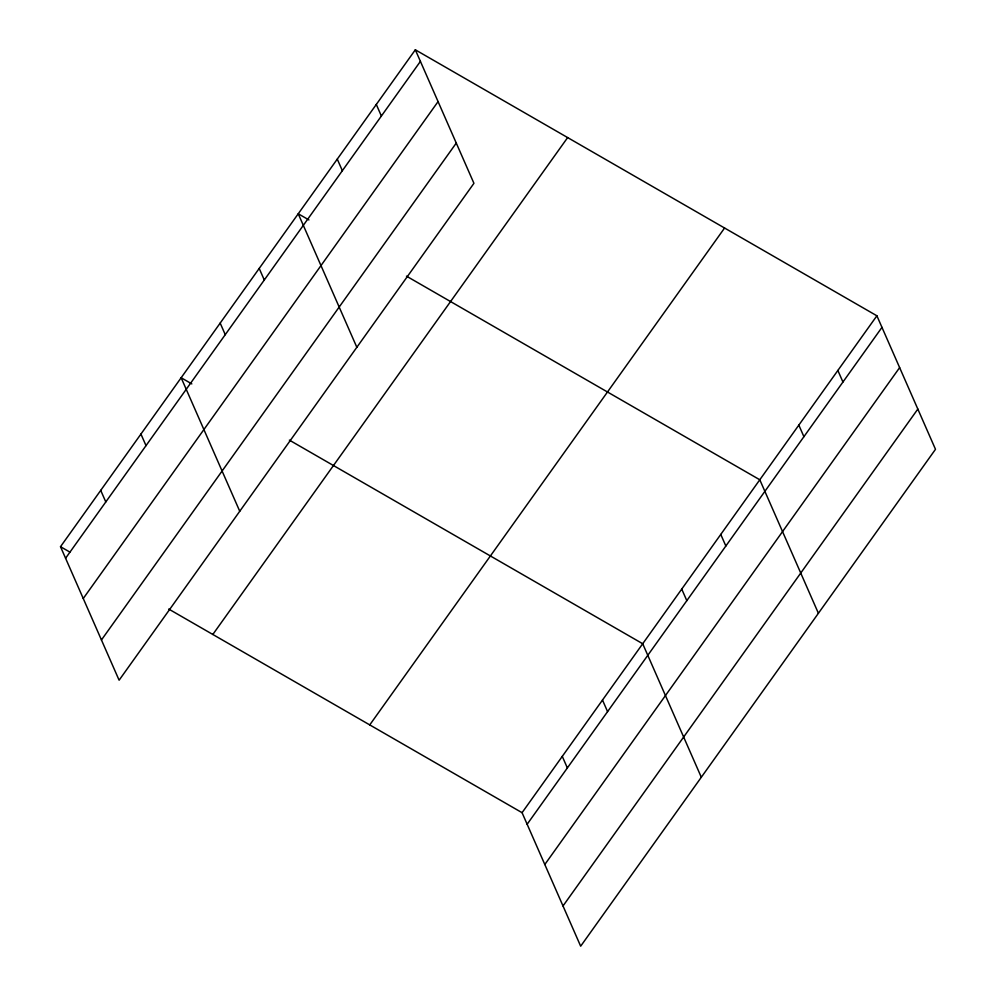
<?xml version="1.0" encoding="UTF-8"?>
<svg xmlns="http://www.w3.org/2000/svg" width="996" height="996" viewBox="0 0 996 996"><rect width="100%" height="100%" fill="white"/><g stroke="black" fill="none" stroke-linecap="round" stroke-linejoin="round"><path stroke-width="1.49" d="M415.332 49.8L473.934 183.314L119.109 680.206L60.507 546.692L415.332 49.8L876.891 315.794L935.493 449.308L580.668 946.2L522.066 812.686L168.722 609.054M65.587 558.258L420.412 61.379M83.253 598.509L438.066 101.617M101.443 639.967L456.268 143.075M212.82 634.464L567.645 137.585M369.753 724.901L724.578 228.022M522.066 812.686L876.891 315.794M527.145 824.265L881.97 327.373M544.812 864.503L899.637 367.611M563.014 905.962L917.839 409.07M308.922 219.929L298.24 213.779L356.842 347.293M406.455 276.141L759.799 479.773L818.401 613.287M191.83 383.908L181.148 377.745L239.75 511.259M289.363 440.12L642.706 643.74L701.308 777.254M60.507 546.692L69.857 552.083M837.86 370.45L842.94 382.028M798.829 425.118L803.909 436.684M720.768 534.429L725.847 546.007M681.737 589.084L686.817 600.663M376.301 104.456L381.381 116.034M602.493 700.051L607.572 711.63M337.271 159.111L342.35 170.69M562.279 756.375L567.359 767.941M259.209 268.434L264.289 280.001M220.178 323.09L225.258 334.668M140.934 434.057L146.014 445.635M100.721 490.368L105.8 501.947"/></g></svg>
